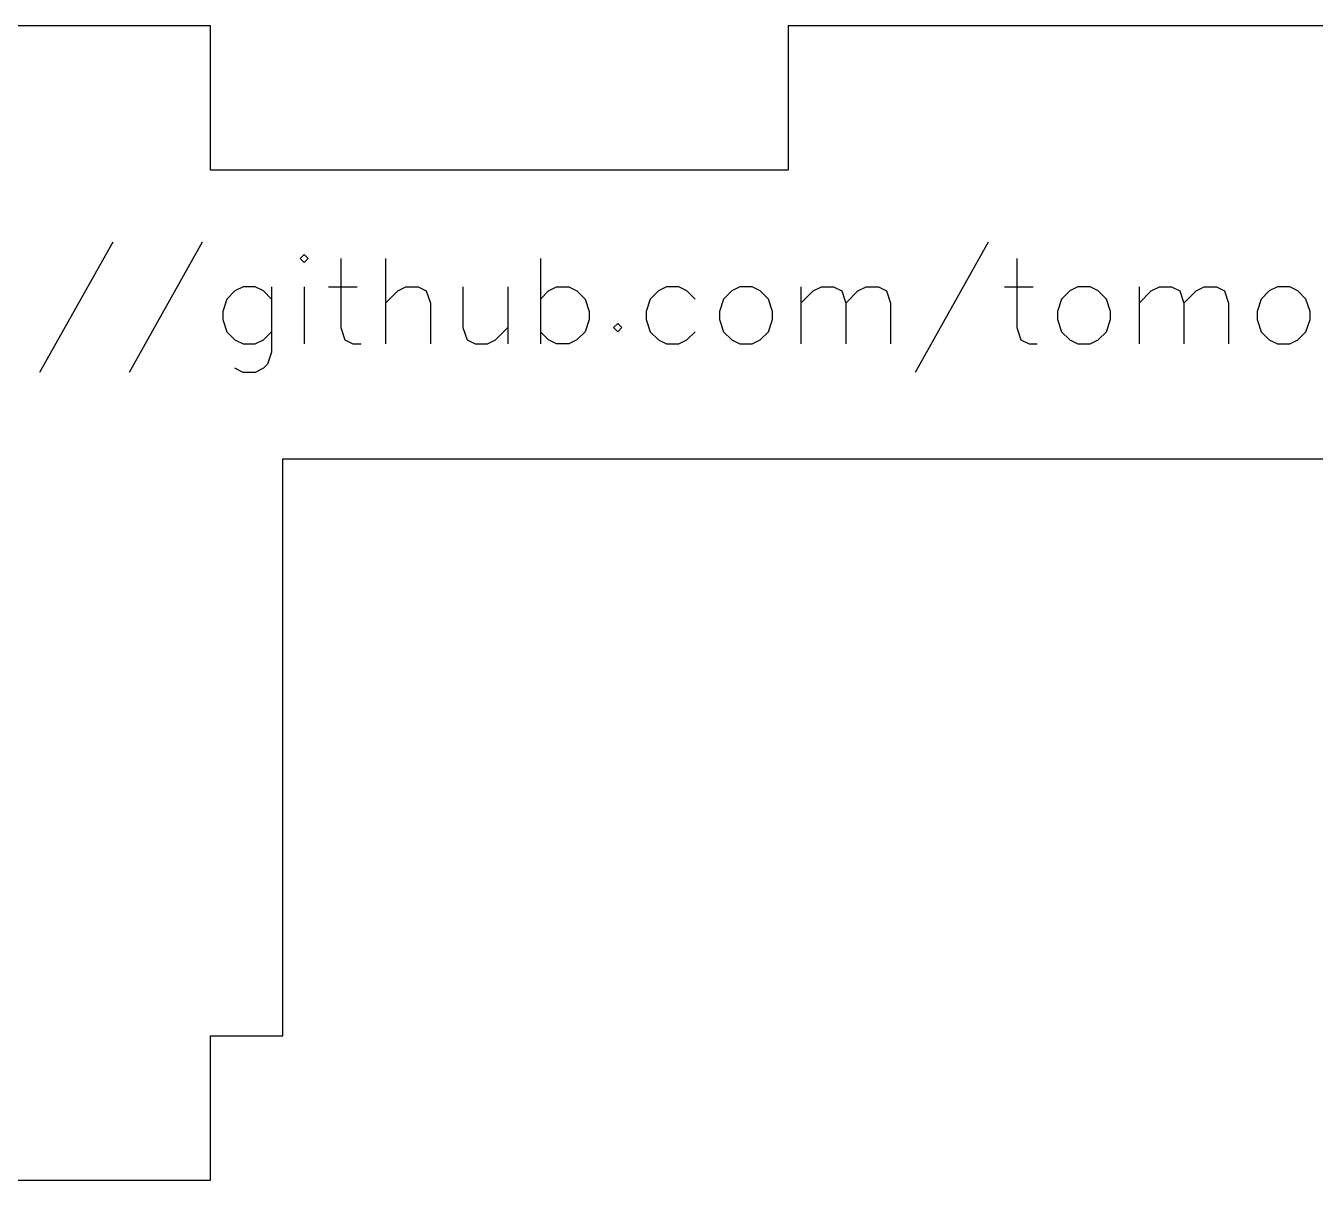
# Model space of a CAD drawing. Extents: x 87 to 257, y -442 to -192.
# Drawn here: x 130.91 to 175.57, y -232.19 to -192.19 of the extents above; entities that cross this region are included whole.
import ezdxf

# ---------------------------------------------------------------- set-up
doc = ezdxf.new("R2010")
doc.units = 0
doc.layers.add('Edges_-_Cut', color=7, linetype='CONTINUOUS')
doc.layers.add('Edges_-_Etch', color=7, linetype='CONTINUOUS')

msp = doc.modelspace()

# ---------------------------------------------------------------- linework, layer by layer
at = {"layer": 'Edges_-_Cut', "color": 7}
for p, q in [((137.309945, -192.19443), (117.309649, -192.19443)), ((137.309945, -197.194505), (137.309945, -192.19443)), ((187.309579, -192.19443), (157.309687, -192.19443)), ((157.309687, -192.19443), (157.309687, -197.194505)), ((157.309687, -197.194505), (137.309945, -197.194505)), ((139.809155, -227.194389), (139.809155, -207.19409)), ((139.809155, -207.19409), (204.809561, -207.19409)), ((137.309945, -232.194463), (137.309945, -227.194389)), ((137.309945, -227.194389), (139.809155, -227.194389)), ((117.309649, -232.194463), (137.309945, -232.194463))]:
    msp.add_line(p, q, dxfattribs=at)
at = {"layer": 'Edges_-_Etch', "color": 7}
for p, q in [((133.921754, -199.690874), (131.383007, -204.204228)), ((137.024669, -199.690874), (134.485922, -204.204228)), ((164.245691, -199.690874), (161.706944, -204.204228)), ((140.550708, -200.114009), (140.409668, -200.255064)), ((140.409668, -200.255064), (140.550708, -200.39609)), ((140.691749, -200.255064), (140.550708, -200.114009)), ((140.550708, -200.39609), (140.691749, -200.255064)), ((141.820082, -200.255064), (141.820082, -202.652768)), ((143.371539, -200.255064), (143.371539, -203.21693)), ((148.73112, -200.255064), (148.73112, -203.21693)), ((165.23298, -200.255064), (165.23298, -202.652768)), ((138.153002, -201.383388), (137.870918, -201.66547)), ((138.435086, -201.242334), (138.153002, -201.383388)), ((138.85821, -201.242334), (138.435086, -201.242334)), ((139.140291, -201.383388), (138.85821, -201.242334)), ((139.422375, -201.66547), (139.140291, -201.383388)), ((139.422375, -201.242334), (139.422375, -203.499011)), ((140.550708, -201.242334), (140.550708, -203.21693)), ((141.396957, -201.242334), (142.384247, -201.242334)), ((143.371539, -201.806496), (143.794663, -201.383388)), ((143.794663, -201.383388), (144.076747, -201.242334)), ((144.076747, -201.242334), (144.499872, -201.242334)), ((144.499872, -201.242334), (144.781956, -201.383388)), ((144.781956, -201.383388), (144.922996, -201.806496)), ((146.051329, -201.242334), (146.051329, -202.652768)), ((147.602787, -201.242334), (147.602787, -203.21693)), ((148.73112, -201.66547), (149.013204, -201.383388)), ((149.013204, -201.383388), (149.295285, -201.242334)), ((149.295285, -201.242334), (149.718409, -201.242334)), ((149.718409, -201.242334), (150.000493, -201.383388)), ((150.000493, -201.383388), (150.282577, -201.66547)), ((152.821324, -201.383388), (152.53924, -201.66547)), ((153.103408, -201.242334), (152.821324, -201.383388)), ((153.526532, -201.242334), (153.103408, -201.242334)), ((153.808613, -201.383388), (153.526532, -201.242334)), ((154.090697, -201.66547), (153.808613, -201.383388)), ((155.360071, -201.383388), (155.077987, -201.66547)), ((155.642155, -201.242334), (155.360071, -201.383388)), ((156.065279, -201.242334), (155.642155, -201.242334)), ((156.34736, -201.383388), (156.065279, -201.242334)), ((156.629444, -201.66547), (156.34736, -201.383388)), ((157.757777, -201.242334), (157.757777, -203.21693)), ((157.757777, -201.806496), (158.180902, -201.383388)), ((158.180902, -201.383388), (158.462986, -201.242334)), ((158.462986, -201.242334), (158.88611, -201.242334)), ((158.88611, -201.242334), (159.168194, -201.383388)), ((159.168194, -201.383388), (159.309235, -201.806496)), ((159.309235, -201.806496), (159.732359, -201.383388)), ((159.732359, -201.383388), (160.014443, -201.242334)), ((160.014443, -201.242334), (160.437568, -201.242334)), ((160.437568, -201.242334), (160.719651, -201.383388)), ((160.719651, -201.383388), (160.860692, -201.806496)), ((164.809856, -201.242334), (165.797145, -201.242334)), ((167.066522, -201.383388), (166.784438, -201.66547)), ((167.348606, -201.242334), (167.066522, -201.383388)), ((167.77173, -201.242334), (167.348606, -201.242334)), ((168.053811, -201.383388), (167.77173, -201.242334)), ((168.335895, -201.66547), (168.053811, -201.383388)), ((169.464228, -201.242334), (169.464228, -203.21693)), ((169.464228, -201.806496), (169.887352, -201.383388)), ((169.887352, -201.383388), (170.169436, -201.242334)), ((170.169436, -201.242334), (170.592561, -201.242334)), ((170.592561, -201.242334), (170.874645, -201.383388)), ((170.874645, -201.383388), (171.015685, -201.806496)), ((171.015685, -201.806496), (171.43881, -201.383388)), ((171.43881, -201.383388), (171.720894, -201.242334)), ((171.720894, -201.242334), (172.144018, -201.242334)), ((172.144018, -201.242334), (172.426102, -201.383388)), ((172.426102, -201.383388), (172.567143, -201.806496)), ((173.97756, -201.383388), (173.695476, -201.66547)), ((174.259644, -201.242334), (173.97756, -201.383388)), ((174.682768, -201.242334), (174.259644, -201.242334)), ((174.964849, -201.383388), (174.682768, -201.242334)), ((175.246933, -201.66547), (174.964849, -201.383388)), ((137.870918, -201.66547), (137.729877, -202.088605)), ((144.922996, -201.806496), (144.922996, -203.21693)), ((150.282577, -201.66547), (150.423618, -202.088605)), ((152.53924, -201.66547), (152.398199, -202.088605)), ((155.077987, -201.66547), (154.936946, -202.088605)), ((156.770485, -202.088605), (156.629444, -201.66547)), ((159.309235, -201.806496), (159.309235, -203.21693)), ((160.860692, -201.806496), (160.860692, -203.21693)), ((166.784438, -201.66547), (166.643397, -202.088605)), ((168.476936, -202.088605), (168.335895, -201.66547)), ((171.015685, -201.806496), (171.015685, -203.21693)), ((172.567143, -201.806496), (172.567143, -203.21693)), ((173.695476, -201.66547), (173.554435, -202.088605)), ((175.387974, -202.088605), (175.246933, -201.66547)), ((137.729877, -202.088605), (137.729877, -202.370686)), ((150.423618, -202.088605), (150.423618, -202.370686)), ((152.398199, -202.088605), (152.398199, -202.370686)), ((154.936946, -202.088605), (154.936946, -202.370686)), ((156.770485, -202.370686), (156.770485, -202.088605)), ((166.643397, -202.088605), (166.643397, -202.370686)), ((168.476936, -202.370686), (168.476936, -202.088605)), ((173.554435, -202.088605), (173.554435, -202.370686)), ((175.387974, -202.370686), (175.387974, -202.088605)), ((137.729877, -202.370686), (137.870918, -202.793794)), ((141.820082, -202.652768), (141.961122, -203.075875)), ((146.051329, -202.652768), (146.192373, -203.075875)), ((147.179662, -203.075875), (147.602787, -202.652768)), ((150.423618, -202.370686), (150.282577, -202.793794)), ((151.410907, -202.511713), (151.269867, -202.652768)), ((151.269867, -202.652768), (151.410907, -202.793794)), ((151.551948, -202.652768), (151.410907, -202.511713)), ((151.410907, -202.793794), (151.551948, -202.652768)), ((152.398199, -202.370686), (152.53924, -202.793794)), ((154.936946, -202.370686), (155.077987, -202.793794)), ((156.629444, -202.793794), (156.770485, -202.370686)), ((165.23298, -202.652768), (165.374021, -203.075875)), ((166.643397, -202.370686), (166.784438, -202.793794)), ((168.335895, -202.793794), (168.476936, -202.370686)), ((173.554435, -202.370686), (173.695476, -202.793794)), ((175.246933, -202.793794), (175.387974, -202.370686)), ((137.870918, -202.793794), (138.153002, -203.075875)), ((138.153002, -203.075875), (138.435086, -203.21693)), ((138.85821, -203.21693), (139.140291, -203.075875)), ((139.140291, -203.075875), (139.422375, -202.793794)), ((141.961122, -203.075875), (142.243206, -203.21693)), ((146.192373, -203.075875), (146.474454, -203.21693)), ((146.897578, -203.21693), (147.179662, -203.075875)), ((149.013204, -203.075875), (148.73112, -202.793794)), ((149.295285, -203.21693), (149.013204, -203.075875)), ((150.000493, -203.075875), (149.718409, -203.21693)), ((150.282577, -202.793794), (150.000493, -203.075875)), ((152.53924, -202.793794), (152.821324, -203.075875)), ((152.821324, -203.075875), (153.103408, -203.21693)), ((153.526532, -203.21693), (153.808613, -203.075875)), ((153.808613, -203.075875), (154.090697, -202.793794)), ((155.077987, -202.793794), (155.360071, -203.075875)), ((155.360071, -203.075875), (155.642155, -203.21693)), ((156.065279, -203.21693), (156.34736, -203.075875)), ((156.34736, -203.075875), (156.629444, -202.793794)), ((165.374021, -203.075875), (165.656105, -203.21693)), ((166.784438, -202.793794), (167.066522, -203.075875)), ((167.066522, -203.075875), (167.348606, -203.21693)), ((167.77173, -203.21693), (168.053811, -203.075875)), ((168.053811, -203.075875), (168.335895, -202.793794)), ((173.695476, -202.793794), (173.97756, -203.075875)), ((173.97756, -203.075875), (174.259644, -203.21693)), ((174.682768, -203.21693), (174.964849, -203.075875)), ((174.964849, -203.075875), (175.246933, -202.793794)), ((138.435086, -203.21693), (138.85821, -203.21693)), ((139.422375, -203.499011), (139.281335, -203.922118)), ((142.243206, -203.21693), (142.52529, -203.21693)), ((146.474454, -203.21693), (146.897578, -203.21693)), ((149.718409, -203.21693), (149.295285, -203.21693)), ((153.103408, -203.21693), (153.526532, -203.21693)), ((155.642155, -203.21693), (156.065279, -203.21693)), ((165.656105, -203.21693), (165.938189, -203.21693)), ((167.348606, -203.21693), (167.77173, -203.21693)), ((174.259644, -203.21693), (174.682768, -203.21693)), ((138.435086, -204.204228), (138.153002, -204.063173)), ((139.140291, -204.063173), (138.85821, -204.204228)), ((139.281335, -203.922118), (139.140291, -204.063173)), ((138.85821, -204.204228), (138.435086, -204.204228))]:
    msp.add_line(p, q, dxfattribs=at)

doc.saveas('drawing.dxf')
